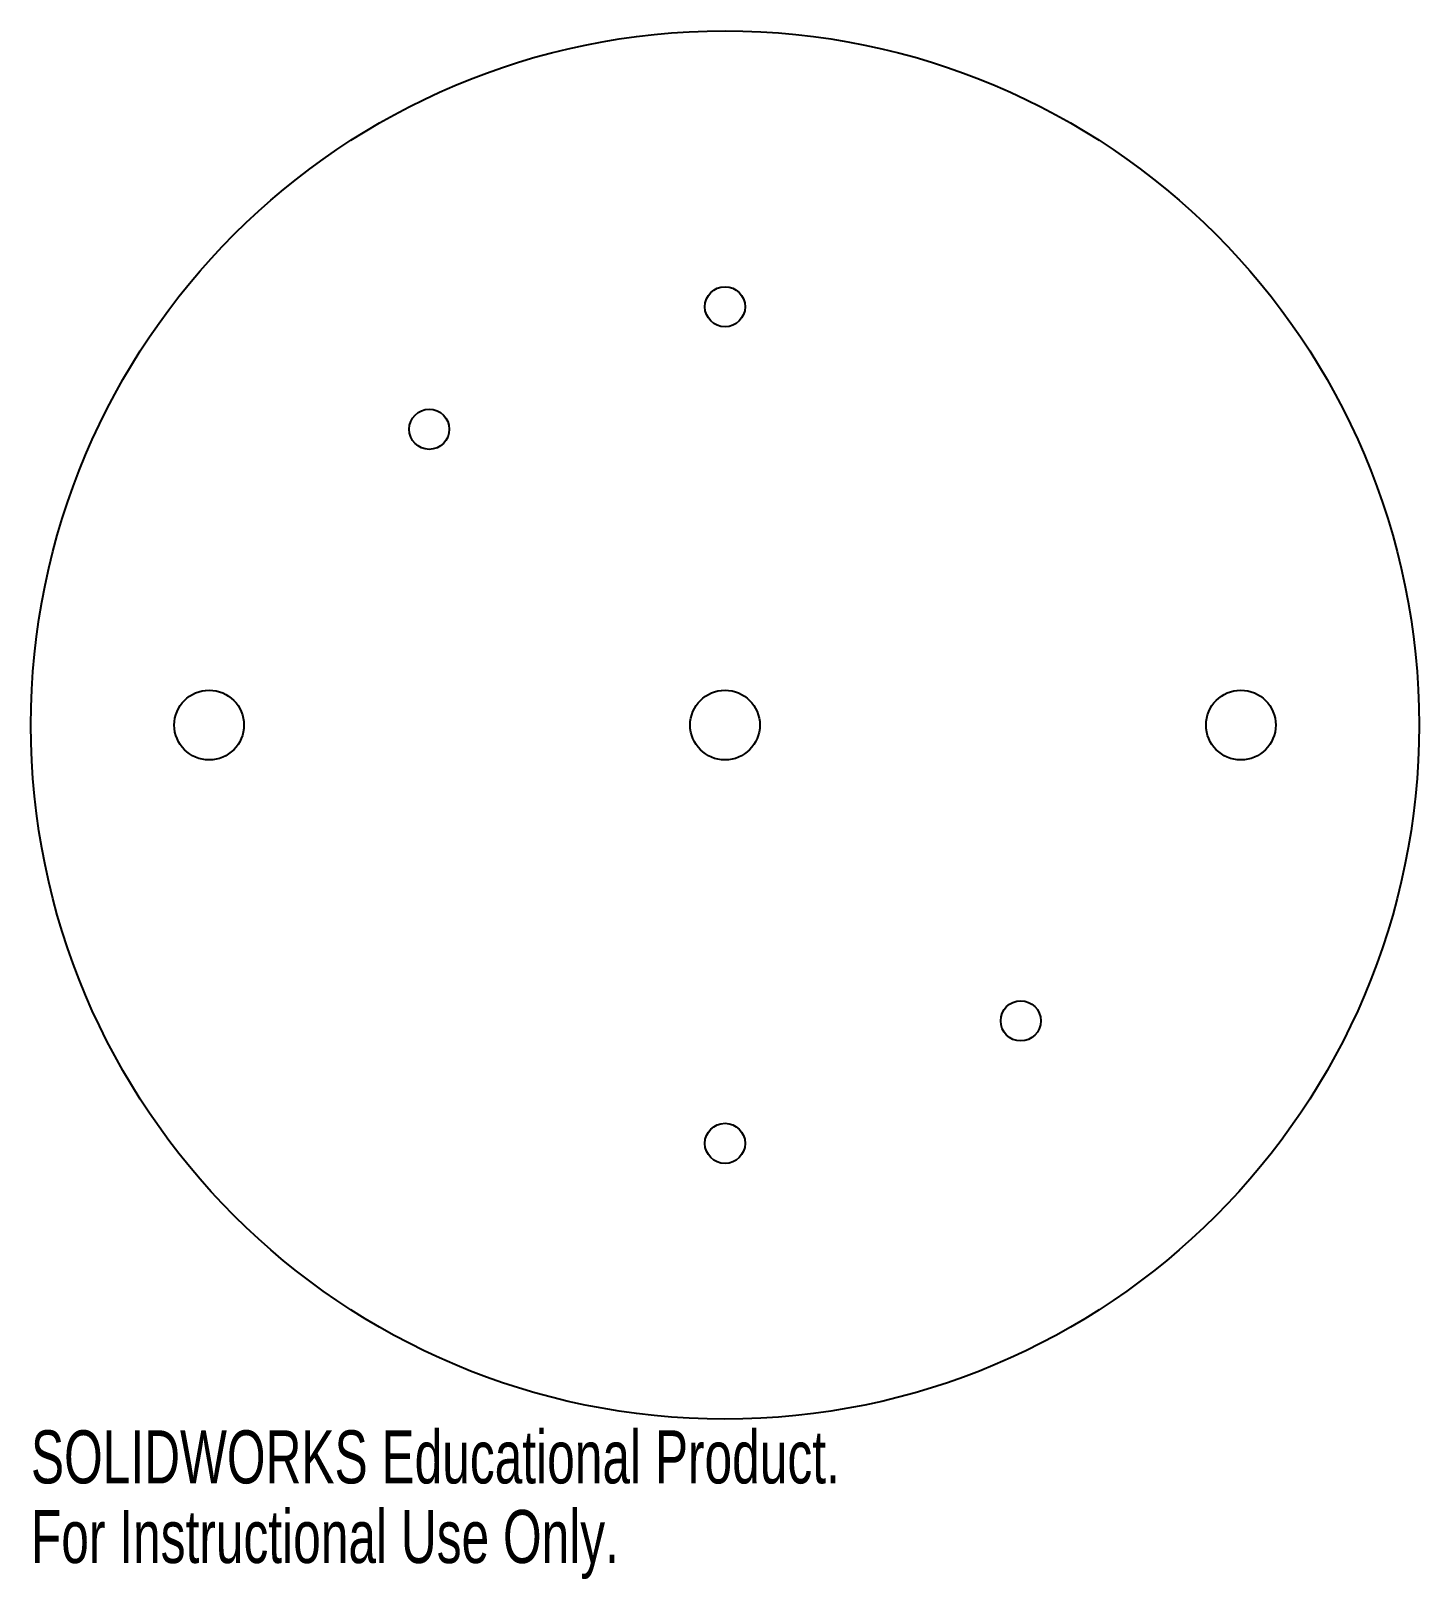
# Model space of a CAD drawing. Header units: inches. Extents: x -2.49 to 2.49, y -3.06 to 2.49.
import ezdxf

# ---------------------------------------------------------------- set-up
doc = ezdxf.new("R2010")
doc.units = ezdxf.units.IN
doc.header["$MEASUREMENT"] = 0
doc.styles.add('SLDTEXTSTYLE0', font='TXT', dxfattribs={"width": 0.7})

msp = doc.modelspace()

# ---------------------------------------------------------------- linework, layer by layer
at = {"color": 7, "linetype": 'Continuous', "lineweight": 25}
for centre, radius in [((0, 0), 2.489), ((0, 1.5), 0.072), ((-1.0607, 1.0607), 0.072), ((-1.85, 0), 0.125), ((0, 0), 0.125), ((1.85, 0), 0.125), ((1.0607, -1.0607), 0.072), ((0, -1.5), 0.072)]:
    msp.add_circle(centre, radius, dxfattribs=at)

# ---------------------------------------------------------------- texts
at = {"color": 7, "linetype": 'Continuous', "char_height": 0.1903, "attachment_point": 1, "style": 'SLDTEXTSTYLE0'}
for s, insert in [('SOLIDWORKS Educational Product.', (-2.489, -2.5291)), ('For Instructional Use Only.', (-2.489, -2.8146))]:
    msp.add_mtext(s, dxfattribs=dict(at, insert=insert))

doc.saveas('drawing.dxf')
